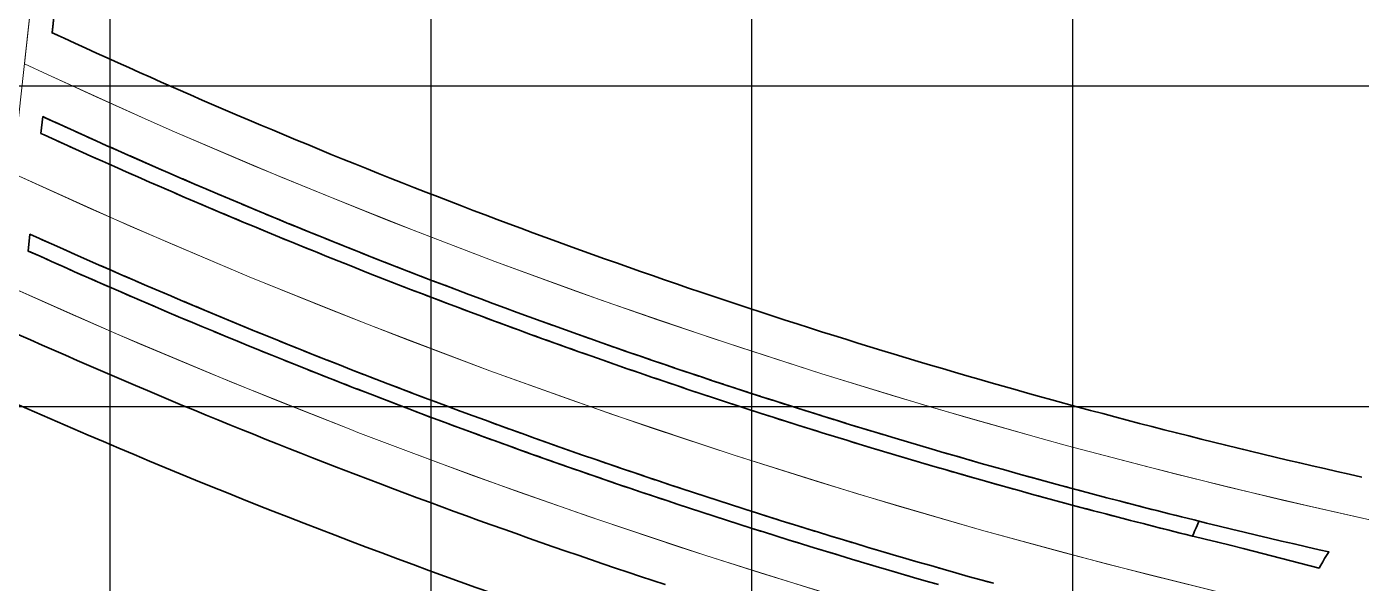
# Model space of a CAD drawing. Header units: millimetres. Extents: x 464536 to 476893, y 870501 to 881610.
# Drawn here: x 467774 to 468189.9, y 872944.9 to 873118.4 of the extents above; entities that cross this region are included whole.
import ezdxf

# ---------------------------------------------------------------- set-up
doc = ezdxf.new("R2010")
doc.units = ezdxf.units.MM
for name, color, linetype, lineweight in [('Center_1', 7, 'Continuous', 5), ('Proposed Road Net work', 7, 'Continuous', 35), ('Recreational _ Environmental', 84, 'Continuous', 35), ('Transport', 251, 'Continuous', 35)]:
    doc.layers.add(name, color=color, linetype=linetype, lineweight=lineweight)
doc.layers.add('Commerce_ Business _ Trade', color=10, linetype='Continuous')
doc.layers.add('Grid1', color=7, linetype='Continuous')

msp = doc.modelspace()

# ---------------------------------------------------------------- linework, layer by layer
at = {"layer": 'Center_1'}
for points in [[(467869.4, 873985.99), (467651.27, 871991.39), (467575.38, 871146.7), (467574.31, 871134.81)], [(468022.62, 872941.89), (467985.93, 872953.39), (467949.45, 872965.56), (467913.21, 872978.4), (467877.22, 872991.91), (467875.01, 872992.76), (467838.32, 873007.37), (467801.91, 873022.67), (467765.8, 873038.66), (467738.03, 873051.52), (467709.24, 873065.38), (467680.66, 873079.69), (467652.3, 873094.43), (467624.17, 873109.61), (467592.64, 873127.29), (467561.42, 873145.52), (467530.52, 873164.29), (467499.95, 873183.6), (467494.21, 873187.31), (467472.24, 873201.75), (467450.45, 873216.48), (467419.92, 873237.79), (467389.79, 873259.64), (467360.04, 873282.03)], [(467773.25, 873106.79), (467780.43, 873103.45), (467810.85, 873089.69), (467820.04, 873085.66), (467853.08, 873071.59), (467886.36, 873058.11), (467919.88, 873045.23), (467953.62, 873032.95), (467987.57, 873021.27), (468021.73, 873010.19), (468055.84, 872999.8), (468090.12, 872990.01), (468098.39, 872987.75), (468131.78, 872979), (468165.32, 872970.81), (468198.98, 872963.21)], [(468149.42, 872941.18), (468110.35, 872950.94), (468071.49, 872961.47), (468032.84, 872972.75), (467994.41, 872984.8), (467956.24, 872997.6), (467918.32, 873011.14), (467880.67, 873025.43), (467843.31, 873040.46), (467806.26, 873056.21), (467769.52, 873072.69)]]:
    msp.add_lwpolyline(points, dxfattribs=at)
for points in [[(467813.62, 873475.95, 0), (467773.25, 873106.79, 0)], [(467773.25, 873106.79, 0), (467780.43, 873103.45, 0), (467795.61, 873096.51, 0), (467810.85, 873089.69, 0), (467820.04, 873085.66, 0), (467844.8, 873075.05, 0), (467869.69, 873064.78, 0), (467894.72, 873054.84, 0), (467919.88, 873045.23, 0), (467945.16, 873035.96, 0), (467970.57, 873027.03, 0), (467996.09, 873018.44, 0), (468021.73, 873010.19, 0), (468044.45, 873003.2, 0), (468067.25, 872996.47, 0), (468090.12, 872990.01, 0), (468098.39, 872987.75, 0), (468123.42, 872981.13, 0), (468148.53, 872974.83, 0), (468173.72, 872968.86, 0), (468198.98, 872963.21, 0)], [(468234.08, 872918.9, 0), (468223.06, 872922.13, 0), (468149.42, 872941.18, 0), (468123.35, 872947.6, 0), (468097.38, 872954.37, 0), (468071.49, 872961.47, 0), (468045.7, 872968.91, 0), (468020, 872976.69, 0), (467994.41, 872984.8, 0), (467968.93, 872993.25, 0), (467943.57, 873002.03, 0), (467918.32, 873011.14, 0), (467893.19, 873020.59, 0), (467868.19, 873030.36, 0), (467843.31, 873040.46, 0), (467818.58, 873050.88, 0), (467793.98, 873061.63, 0), (467769.52, 873072.69, 0)], [(468230.77, 872890.58, 0), (468219.82, 872892.55, 0), (468208.91, 872894.69, 0), (468182.86, 872900.2, 0), (468156.89, 872906.03, 0), (468131, 872912.21, 0), (468105.19, 872918.71, 0), (468079.46, 872925.54, 0), (468053.82, 872932.7, 0), (468028.28, 872940.18, 0), (468002.83, 872948, 0), (467977.49, 872956.13, 0), (467952.25, 872964.6, 0), (467927.12, 872973.38, 0), (467902.11, 872982.48, 0), (467877.22, 872991.91, 0), (467875.01, 872992.76, 0), (467852.96, 873001.44, 0), (467831.01, 873010.37, 0), (467809.17, 873019.55, 0), (467787.43, 873028.98, 0), (467765.8, 873038.66, 0)]]:
    msp.add_polyline3d(points, dxfattribs=at)
at = {"layer": 'Commerce_ Business _ Trade'}
for points in [[(468190.04, 872977.98), (468186.17, 872978.84), (468182.31, 872979.72), (468178.46, 872980.6), (468174.6, 872981.49), (468170.74, 872982.38), (468166.89, 872983.29), (468163.04, 872984.2), (468159.19, 872985.12), (468155.34, 872986.04), (468153.69, 872986.44), (468151.49, 872986.98), (468147.65, 872987.92), (468143.81, 872988.87), (468139.97, 872989.83), (468136.13, 872990.79), (468132.29, 872991.76), (468128.46, 872992.74), (468124.62, 872993.73), (468120.79, 872994.73), (468116.96, 872995.73), (468113.14, 872996.74), (468109.31, 872997.76), (468105.49, 872998.78), (468101.67, 872999.81), (468093.44, 873002.06), (468089.65, 873003.11), (468085.86, 873004.17), (468082.07, 873005.24), (468078.28, 873006.31), (468074.5, 873007.39), (468070.71, 873008.48), (468066.93, 873009.58), (468063.15, 873010.68), (468059.38, 873011.79), (468055.6, 873012.91), (468051.83, 873014.03), (468048.06, 873015.17), (468044.29, 873016.31), (468040.52, 873017.45), (468036.76, 873018.61), (468033, 873019.77), (468029.24, 873020.94), (468025.48, 873022.12), (468021.7, 873023.31), (468017.92, 873024.51), (468014.14, 873025.72), (468010.37, 873026.93), (468006.6, 873028.16), (468002.83, 873029.39), (467999.06, 873030.62), (467995.3, 873031.87), (467991.53, 873033.12), (467987.78, 873034.38), (467984.02, 873035.65), (467980.26, 873036.92), (467976.51, 873038.21), (467972.76, 873039.5), (467969.02, 873040.79), (467965.27, 873042.1), (467961.53, 873043.41), (467957.83, 873044.72), (467957.79, 873044.73), (467954.05, 873046.06), (467950.32, 873047.39), (467946.59, 873048.73), (467942.86, 873050.08), (467939.14, 873051.44), (467935.41, 873052.8), (467931.69, 873054.17), (467927.97, 873055.55), (467924.26, 873056.94), (467920.55, 873058.33), (467916.84, 873059.73), (467913.13, 873061.14), (467909.43, 873062.55), (467905.73, 873063.98), (467902.03, 873065.41), (467898.33, 873066.84), (467894.64, 873068.29), (467890.95, 873069.74), (467887.26, 873071.2), (467883.58, 873072.66), (467879.9, 873074.14), (467876.22, 873075.62), (467872.54, 873077.11), (467868.87, 873078.6), (467865.2, 873080.11), (467861.54, 873081.62), (467857.87, 873083.13), (467854.21, 873084.66), (467850.56, 873086.19), (467846.9, 873087.73), (467843.25, 873089.27), (467839.6, 873090.83), (467835.96, 873092.39), (467832.32, 873093.96), (467828.68, 873095.53), (467825.05, 873097.11), (467815.9, 873101.13), (467812.54, 873102.62), (467809.17, 873104.12), (467805.81, 873105.63), (467802.44, 873107.14), (467799.09, 873108.66), (467795.73, 873110.19), (467792.37, 873111.72), (467789.02, 873113.26), (467785.67, 873114.8), (467782.11, 873116.45), (467781.86, 873116.57), (467820.02, 873465.5, -0.017983)], [(467923.7, 872940.11, -0.019664), (467769.28, 873001.47)]]:
    msp.add_lwpolyline(points, format="xyb", dxfattribs=at)
msp.add_lwpolyline([(467771.56, 873022.35), (467775.12, 873020.76), (467778.75, 873019.15), (467782.39, 873017.54), (467786.03, 873015.95), (467789.67, 873014.35), (467793.31, 873012.77), (467796.96, 873011.19), (467800.61, 873009.62), (467804.26, 873008.06), (467807.91, 873006.5), (467811.57, 873004.95), (467815.23, 873003.41), (467818.9, 873001.87), (467822.56, 873000.34), (467826.23, 872998.82), (467829.91, 872997.31), (467833.58, 872995.8), (467837.26, 872994.3), (467840.94, 872992.81), (467844.63, 872991.32), (467848.31, 872989.84), (467852, 872988.36), (467855.69, 872986.9), (467859.39, 872985.44), (467863.09, 872983.99), (467866.79, 872982.54), (467870.49, 872981.11), (467872.72, 872980.24), (467876.54, 872978.77), (467880.36, 872977.31), (467884.19, 872975.86), (467888.02, 872974.41), (467891.86, 872972.97), (467895.69, 872971.53), (467899.53, 872970.11), (467903.38, 872968.69), (467907.22, 872967.28), (467911.07, 872965.88), (467914.92, 872964.48), (467918.77, 872963.09), (467922.63, 872961.71), (467926.49, 872960.34), (467930.35, 872958.97), (467934.21, 872957.62), (467938.08, 872956.27), (467941.95, 872954.92), (467945.82, 872953.59), (467949.69, 872952.26), (467953.57, 872950.94), (467957.45, 872949.63), (467961.33, 872948.32), (467965.22, 872947.03), (467969.1, 872945.74), (467972.99, 872944.45)], dxfattribs=at)
at = {"layer": 'Grid1'}
for p, q in [((467800, 870600), (467800, 881600)), ((467900, 870600), (467900, 881600)), ((468000, 870600), (468000, 881600)), ((468100, 870600), (468100, 881600)), ((464700, 873100), (472600, 873100)), ((464700, 873000), (472600, 873000))]:
    msp.add_line(p, q, dxfattribs=at)
at = {"layer": 'Proposed Road Net work'}
for points in [[(467820.03, 873465.53, 0), (467781.86, 873116.48, 0), (467785.67, 873114.8, 0), (467789.02, 873113.26, 0), (467792.37, 873111.72, 0), (467795.73, 873110.19, 0), (467799.09, 873108.66, 0), (467802.44, 873107.14, 0), (467805.81, 873105.63, 0), (467809.17, 873104.12, 0), (467812.54, 873102.62, 0), (467815.9, 873101.13, 0), (467825.05, 873097.11, 0), (467828.68, 873095.53, 0), (467832.32, 873093.96, 0), (467835.96, 873092.39, 0), (467839.6, 873090.83, 0), (467843.25, 873089.27, 0), (467846.9, 873087.73, 0), (467850.56, 873086.19, 0), (467854.21, 873084.66, 0), (467857.87, 873083.13, 0), (467861.54, 873081.62, 0), (467865.2, 873080.11, 0), (467868.87, 873078.6, 0), (467872.54, 873077.11, 0), (467876.22, 873075.62, 0), (467879.9, 873074.14, 0), (467883.58, 873072.66, 0), (467887.26, 873071.2, 0), (467890.95, 873069.74, 0), (467894.64, 873068.29, 0), (467898.33, 873066.84, 0), (467902.03, 873065.41, 0), (467905.73, 873063.98, 0), (467909.43, 873062.55, 0), (467913.13, 873061.14, 0), (467916.84, 873059.73, 0), (467920.55, 873058.33, 0), (467924.26, 873056.94, 0), (467927.97, 873055.55, 0), (467931.69, 873054.17, 0), (467935.41, 873052.8, 0), (467939.14, 873051.44, 0), (467942.86, 873050.08, 0), (467946.59, 873048.73, 0), (467950.32, 873047.39, 0), (467954.05, 873046.06, 0), (467957.79, 873044.73, 0), (467961.53, 873043.41, 0), (467965.27, 873042.1, 0), (467969.02, 873040.79, 0), (467972.76, 873039.5, 0), (467976.51, 873038.21, 0), (467980.26, 873036.92, 0), (467984.02, 873035.65, 0), (467987.78, 873034.38, 0), (467991.53, 873033.12, 0), (467995.3, 873031.87, 0), (467999.06, 873030.62, 0), (468002.83, 873029.39, 0), (468006.6, 873028.16, 0), (468010.37, 873026.93, 0), (468014.14, 873025.72, 0), (468017.92, 873024.51, 0), (468021.7, 873023.31, 0), (468025.48, 873022.12, 0), (468029.24, 873020.94, 0), (468033, 873019.77, 0), (468036.76, 873018.61, 0), (468040.52, 873017.45, 0), (468044.29, 873016.31, 0), (468048.06, 873015.17, 0), (468051.83, 873014.03, 0), (468055.6, 873012.91, 0), (468059.38, 873011.79, 0), (468063.15, 873010.68, 0), (468066.93, 873009.58, 0), (468070.71, 873008.48, 0), (468074.5, 873007.39, 0), (468078.28, 873006.31, 0), (468082.07, 873005.24, 0), (468085.86, 873004.17, 0), (468089.65, 873003.11, 0), (468093.44, 873002.06, 0), (468101.67, 872999.81, 0), (468105.49, 872998.78, 0), (468109.31, 872997.76, 0), (468113.14, 872996.74, 0), (468116.96, 872995.73, 0), (468120.79, 872994.73, 0), (468124.62, 872993.73, 0), (468128.46, 872992.74, 0), (468132.29, 872991.76, 0), (468136.13, 872990.79, 0), (468139.97, 872989.83, 0), (468143.81, 872988.87, 0), (468147.65, 872987.92, 0), (468151.49, 872986.98, 0), (468155.34, 872986.04, 0), (468159.19, 872985.12, 0), (468163.04, 872984.2, 0), (468166.89, 872983.29, 0), (468170.74, 872982.38, 0), (468174.6, 872981.49, 0), (468178.46, 872980.6, 0), (468182.31, 872979.72, 0), (468186.17, 872978.84, 0), (468190.04, 872977.98, 0)], [(467820.03, 873465.53, 0), (467781.86, 873116.48, 0), (467785.67, 873114.8, 0), (467789.02, 873113.26, 0), (467792.37, 873111.72, 0), (467795.73, 873110.19, 0), (467799.09, 873108.66, 0), (467802.44, 873107.14, 0), (467805.81, 873105.63, 0), (467809.17, 873104.12, 0), (467812.54, 873102.62, 0), (467815.9, 873101.13, 0), (467825.05, 873097.11, 0), (467828.68, 873095.53, 0), (467832.32, 873093.96, 0), (467835.96, 873092.39, 0), (467839.6, 873090.83, 0), (467843.25, 873089.27, 0), (467846.9, 873087.73, 0), (467850.56, 873086.19, 0), (467854.21, 873084.66, 0), (467857.87, 873083.13, 0), (467861.54, 873081.62, 0), (467865.2, 873080.11, 0), (467868.87, 873078.6, 0), (467872.54, 873077.11, 0), (467876.22, 873075.62, 0), (467879.9, 873074.14, 0), (467883.58, 873072.66, 0), (467887.26, 873071.2, 0), (467890.95, 873069.74, 0), (467894.64, 873068.29, 0), (467898.33, 873066.84, 0), (467902.03, 873065.41, 0), (467905.73, 873063.98, 0), (467909.43, 873062.55, 0), (467913.13, 873061.14, 0), (467916.84, 873059.73, 0), (467920.55, 873058.33, 0), (467924.26, 873056.94, 0), (467927.97, 873055.55, 0), (467931.69, 873054.17, 0), (467935.41, 873052.8, 0), (467939.14, 873051.44, 0), (467942.86, 873050.08, 0), (467946.59, 873048.73, 0), (467950.32, 873047.39, 0), (467954.05, 873046.06, 0), (467957.79, 873044.73, 0), (467961.53, 873043.41, 0), (467965.27, 873042.1, 0), (467969.02, 873040.79, 0), (467972.76, 873039.5, 0), (467976.51, 873038.21, 0), (467980.26, 873036.92, 0), (467984.02, 873035.65, 0), (467987.78, 873034.38, 0), (467991.53, 873033.12, 0), (467995.3, 873031.87, 0), (467999.06, 873030.62, 0), (468002.83, 873029.39, 0), (468006.6, 873028.16, 0), (468010.37, 873026.93, 0), (468014.14, 873025.72, 0), (468017.92, 873024.51, 0), (468021.7, 873023.31, 0), (468025.48, 873022.12, 0), (468029.24, 873020.94, 0), (468033, 873019.77, 0), (468036.76, 873018.61, 0), (468040.52, 873017.45, 0), (468044.29, 873016.31, 0), (468048.06, 873015.17, 0), (468051.83, 873014.03, 0), (468055.6, 873012.91, 0), (468059.38, 873011.79, 0), (468063.15, 873010.68, 0), (468066.93, 873009.58, 0), (468070.71, 873008.48, 0), (468074.5, 873007.39, 0), (468078.28, 873006.31, 0), (468082.07, 873005.24, 0), (468085.86, 873004.17, 0), (468089.65, 873003.11, 0), (468093.44, 873002.06, 0), (468101.67, 872999.81, 0), (468105.49, 872998.78, 0), (468109.31, 872997.76, 0), (468113.14, 872996.74, 0), (468116.96, 872995.73, 0), (468120.79, 872994.73, 0), (468124.62, 872993.73, 0), (468128.46, 872992.74, 0), (468132.29, 872991.76, 0), (468136.13, 872990.79, 0), (468139.97, 872989.83, 0), (468143.81, 872988.87, 0), (468147.65, 872987.92, 0), (468151.49, 872986.98, 0), (468155.34, 872986.04, 0), (468159.19, 872985.12, 0), (468163.04, 872984.2, 0), (468166.89, 872983.29, 0), (468170.74, 872982.38, 0), (468174.6, 872981.49, 0), (468178.46, 872980.6, 0), (468182.31, 872979.72, 0), (468186.17, 872978.84, 0), (468190.04, 872977.98, 0)], [(468075.24, 872944.85, 0), (468071.33, 872945.93, 0), (468067.42, 872947.03, 0), (468063.52, 872948.13, 0), (468059.62, 872949.24, 0), (468055.72, 872950.36, 0), (468051.82, 872951.48, 0), (468047.93, 872952.62, 0), (468044.04, 872953.76, 0), (468040.15, 872954.91, 0), (468036.26, 872956.06, 0), (468032.37, 872957.23, 0), (468028.49, 872958.4, 0), (468024.61, 872959.58, 0), (468020.73, 872960.76, 0), (468016.85, 872961.96, 0), (468012.98, 872963.16, 0), (468009.11, 872964.37, 0), (468005.24, 872965.59, 0), (468001.37, 872966.81, 0), (467997.51, 872968.04, 0), (467993.65, 872969.28, 0), (467989.79, 872970.53, 0), (467985.93, 872971.79, 0), (467982.07, 872973.05, 0), (467978.22, 872974.32, 0), (467974.37, 872975.6, 0), (467970.53, 872976.88, 0), (467966.68, 872978.17, 0), (467962.84, 872979.48, 0), (467959, 872980.78, 0), (467955.16, 872982.1, 0), (467951.33, 872983.42, 0), (467947.5, 872984.75, 0), (467943.67, 872986.09, 0), (467939.84, 872987.44, 0), (467936.02, 872988.79, 0), (467932.2, 872990.15, 0), (467928.38, 872991.52, 0), (467924.56, 872992.89, 0), (467920.75, 872994.28, 0), (467916.94, 872995.67, 0), (467913.13, 872997.07, 0), (467909.33, 872998.47, 0), (467905.53, 872999.89, 0), (467901.73, 873001.31, 0), (467897.93, 873002.73, 0), (467894.14, 873004.17, 0), (467890.35, 873005.61, 0), (467886.56, 873007.06, 0), (467882.77, 873008.52, 0), (467878.99, 873009.99, 0), (467875.21, 873011.46, 0), (467871.43, 873012.94, 0), (467867.66, 873014.43, 0), (467863.89, 873015.92, 0), (467860.12, 873017.42, 0), (467856.36, 873018.93, 0), (467852.6, 873020.45, 0), (467848.84, 873021.98, 0), (467845.08, 873023.51, 0), (467841.33, 873025.05, 0), (467837.58, 873026.59, 0), (467833.83, 873028.15, 0), (467830.09, 873029.71, 0), (467826.35, 873031.28, 0), (467822.61, 873032.86, 0), (467818.88, 873034.44, 0), (467815.15, 873036.03, 0), (467811.42, 873037.63, 0), (467807.69, 873039.23, 0), (467803.97, 873040.85, 0), (467800.25, 873042.47, 0), (467796.54, 873044.09, 0), (467792.83, 873045.73, 0), (467789.12, 873047.37, 0), (467785.41, 873049.02, 0), (467781.71, 873050.68, 0), (467778.01, 873052.34, 0), (467774.99, 873053.71, 0), (467774.41, 873048.43, 0), (467778.12, 873046.81, 0), (467781.7, 873045.2, 0), (467785.29, 873043.6, 0), (467788.88, 873042.01, 0), (467792.47, 873040.42, 0), (467796.06, 873038.84, 0), (467799.66, 873037.27, 0), (467803.26, 873035.71, 0), (467806.86, 873034.15, 0), (467810.47, 873032.6, 0), (467814.08, 873031.05, 0), (467817.69, 873029.51, 0), (467821.3, 873027.98, 0), (467824.92, 873026.46, 0), (467828.54, 873024.94, 0), (467832.16, 873023.43, 0), (467835.79, 873021.93, 0), (467839.42, 873020.43, 0), (467843.05, 873018.94, 0), (467846.68, 873017.46, 0), (467850.32, 873015.98, 0), (467853.96, 873014.51, 0), (467857.6, 873013.05, 0), (467861.25, 873011.59, 0), (467864.9, 873010.14, 0), (467868.55, 873008.7, 0), (467872.2, 873007.27, 0), (467875.86, 873005.84, 0), (467879.52, 873004.42, 0), (467881.71, 873003.57, 0), (467885.49, 873002.12, 0), (467889.27, 873000.67, 0), (467893.06, 872999.23, 0), (467896.84, 872997.8, 0), (467900.63, 872996.38, 0), (467904.42, 872994.96, 0), (467908.21, 872993.55, 0), (467912.01, 872992.15, 0), (467915.81, 872990.76, 0), (467919.61, 872989.37, 0), (467923.41, 872987.99, 0), (467927.22, 872986.62, 0), (467931.03, 872985.26, 0), (467934.84, 872983.9, 0), (467938.66, 872982.55, 0), (467942.48, 872981.21, 0), (467946.3, 872979.88, 0), (467950.12, 872978.55, 0), (467953.95, 872977.23, 0), (467957.77, 872975.92, 0), (467961.6, 872974.61, 0), (467965.44, 872973.32, 0), (467969.27, 872972.03, 0), (467973.11, 872970.75, 0), (467976.95, 872969.47, 0), (467980.8, 872968.21, 0), (467984.64, 872966.95, 0), (467988.49, 872965.7, 0), (467992.34, 872964.45, 0), (467996.19, 872963.21, 0), (468000.05, 872961.99, 0), (468003.91, 872960.76, 0), (468007.77, 872959.55, 0), (468011.63, 872958.34, 0), (468015.49, 872957.14, 0), (468019.36, 872955.95, 0), (468023.23, 872954.77, 0), (468027.1, 872953.59, 0), (468030.98, 872952.43, 0), (468034.85, 872951.26, 0), (468038.73, 872950.11, 0), (468042.61, 872948.97, 0), (468046.5, 872947.83, 0), (468050.38, 872946.7, 0), (468054.27, 872945.57, 0), (468058.16, 872944.46, 0)], [(468075.24, 872944.85, 0), (468071.33, 872945.93, 0), (468067.42, 872947.03, 0), (468063.52, 872948.13, 0), (468059.62, 872949.24, 0), (468055.72, 872950.36, 0), (468051.82, 872951.48, 0), (468047.93, 872952.62, 0), (468044.04, 872953.76, 0), (468040.15, 872954.91, 0), (468036.26, 872956.06, 0), (468032.37, 872957.23, 0), (468028.49, 872958.4, 0), (468024.61, 872959.58, 0), (468020.73, 872960.76, 0), (468016.85, 872961.96, 0), (468012.98, 872963.16, 0), (468009.11, 872964.37, 0), (468005.24, 872965.59, 0), (468001.37, 872966.81, 0), (467997.51, 872968.04, 0), (467993.65, 872969.28, 0), (467989.79, 872970.53, 0), (467985.93, 872971.79, 0), (467982.07, 872973.05, 0), (467978.22, 872974.32, 0), (467974.37, 872975.6, 0), (467970.53, 872976.88, 0), (467966.68, 872978.17, 0), (467962.84, 872979.48, 0), (467959, 872980.78, 0), (467955.16, 872982.1, 0), (467951.33, 872983.42, 0), (467947.5, 872984.75, 0), (467943.67, 872986.09, 0), (467939.84, 872987.44, 0), (467936.02, 872988.79, 0), (467932.2, 872990.15, 0), (467928.38, 872991.52, 0), (467924.56, 872992.89, 0), (467920.75, 872994.28, 0), (467916.94, 872995.67, 0), (467913.13, 872997.07, 0), (467909.33, 872998.47, 0), (467905.53, 872999.89, 0), (467901.73, 873001.31, 0), (467897.93, 873002.73, 0), (467894.14, 873004.17, 0), (467890.35, 873005.61, 0), (467886.56, 873007.06, 0), (467882.77, 873008.52, 0), (467878.99, 873009.99, 0), (467875.21, 873011.46, 0), (467871.43, 873012.94, 0), (467867.66, 873014.43, 0), (467863.89, 873015.92, 0), (467860.12, 873017.42, 0), (467856.36, 873018.93, 0), (467852.6, 873020.45, 0), (467848.84, 873021.98, 0), (467845.08, 873023.51, 0), (467841.33, 873025.05, 0), (467837.58, 873026.59, 0), (467833.83, 873028.15, 0), (467830.09, 873029.71, 0), (467826.35, 873031.28, 0), (467822.61, 873032.86, 0), (467818.88, 873034.44, 0), (467815.15, 873036.03, 0), (467811.42, 873037.63, 0), (467807.69, 873039.23, 0), (467803.97, 873040.85, 0), (467800.25, 873042.47, 0), (467796.54, 873044.09, 0), (467792.83, 873045.73, 0), (467789.12, 873047.37, 0), (467785.41, 873049.02, 0), (467781.71, 873050.68, 0), (467778.01, 873052.34, 0), (467774.99, 873053.71, 0), (467774.41, 873048.43, 0), (467778.12, 873046.81, 0), (467781.7, 873045.2, 0), (467785.29, 873043.6, 0), (467788.88, 873042.01, 0), (467792.47, 873040.42, 0), (467796.06, 873038.84, 0), (467799.66, 873037.27, 0), (467803.26, 873035.71, 0), (467806.86, 873034.15, 0), (467810.47, 873032.6, 0), (467814.08, 873031.05, 0), (467817.69, 873029.51, 0), (467821.3, 873027.98, 0), (467824.92, 873026.46, 0), (467828.54, 873024.94, 0), (467832.16, 873023.43, 0), (467835.79, 873021.93, 0), (467839.42, 873020.43, 0), (467843.05, 873018.94, 0), (467846.68, 873017.46, 0), (467850.32, 873015.98, 0), (467853.96, 873014.51, 0), (467857.6, 873013.05, 0), (467861.25, 873011.59, 0), (467864.9, 873010.14, 0), (467868.55, 873008.7, 0), (467872.2, 873007.27, 0), (467875.86, 873005.84, 0), (467879.52, 873004.42, 0), (467881.71, 873003.57, 0), (467885.49, 873002.12, 0), (467889.27, 873000.67, 0), (467893.06, 872999.23, 0), (467896.84, 872997.8, 0), (467900.63, 872996.38, 0), (467904.42, 872994.96, 0), (467908.21, 872993.55, 0), (467912.01, 872992.15, 0), (467915.81, 872990.76, 0), (467919.61, 872989.37, 0), (467923.41, 872987.99, 0), (467927.22, 872986.62, 0), (467931.03, 872985.26, 0), (467934.84, 872983.9, 0), (467938.66, 872982.55, 0), (467942.48, 872981.21, 0), (467946.3, 872979.88, 0), (467950.12, 872978.55, 0), (467953.95, 872977.23, 0), (467957.77, 872975.92, 0), (467961.6, 872974.61, 0), (467965.44, 872973.32, 0), (467969.27, 872972.03, 0), (467973.11, 872970.75, 0), (467976.95, 872969.47, 0), (467980.8, 872968.21, 0), (467984.64, 872966.95, 0), (467988.49, 872965.7, 0), (467992.34, 872964.45, 0), (467996.19, 872963.21, 0), (468000.05, 872961.99, 0), (468003.91, 872960.76, 0), (468007.77, 872959.55, 0), (468011.63, 872958.34, 0), (468015.49, 872957.14, 0), (468019.36, 872955.95, 0), (468023.23, 872954.77, 0), (468027.1, 872953.59, 0), (468030.98, 872952.43, 0), (468034.85, 872951.26, 0), (468038.73, 872950.11, 0), (468042.61, 872948.97, 0), (468046.5, 872947.83, 0), (468050.38, 872946.7, 0), (468054.27, 872945.57, 0), (468058.16, 872944.46, 0)], [(467972.99, 872944.45, 0), (467969.1, 872945.74, 0), (467965.22, 872947.03, 0), (467961.33, 872948.32, 0), (467957.45, 872949.63, 0), (467953.57, 872950.94, 0), (467949.69, 872952.26, 0), (467945.82, 872953.59, 0), (467941.95, 872954.92, 0), (467938.08, 872956.27, 0), (467934.21, 872957.62, 0), (467930.35, 872958.97, 0), (467926.49, 872960.34, 0), (467922.63, 872961.71, 0), (467918.77, 872963.09, 0), (467914.92, 872964.48, 0), (467911.07, 872965.88, 0), (467907.22, 872967.28, 0), (467903.38, 872968.69, 0), (467899.53, 872970.11, 0), (467895.69, 872971.53, 0), (467891.86, 872972.97, 0), (467888.02, 872974.41, 0), (467884.19, 872975.86, 0), (467880.36, 872977.31, 0), (467876.54, 872978.77, 0), (467872.72, 872980.24, 0), (467870.49, 872981.11, 0), (467866.79, 872982.54, 0), (467863.09, 872983.99, 0), (467859.39, 872985.44, 0), (467855.69, 872986.9, 0), (467852, 872988.36, 0), (467848.31, 872989.84, 0), (467844.63, 872991.32, 0), (467840.94, 872992.81, 0), (467837.26, 872994.3, 0), (467833.58, 872995.8, 0), (467829.91, 872997.31, 0), (467826.23, 872998.82, 0), (467822.56, 873000.34, 0), (467818.9, 873001.87, 0), (467815.23, 873003.41, 0), (467811.57, 873004.95, 0), (467807.91, 873006.5, 0), (467804.26, 873008.06, 0), (467800.61, 873009.62, 0), (467796.96, 873011.19, 0), (467793.31, 873012.77, 0), (467789.67, 873014.35, 0), (467786.03, 873015.95, 0), (467782.39, 873017.54, 0), (467778.75, 873019.15, 0), (467775.12, 873020.76, 0), (467771.56, 873022.37, 0)], [(467972.99, 872944.45, 0), (467969.1, 872945.74, 0), (467965.22, 872947.03, 0), (467961.33, 872948.32, 0), (467957.45, 872949.63, 0), (467953.57, 872950.94, 0), (467949.69, 872952.26, 0), (467945.82, 872953.59, 0), (467941.95, 872954.92, 0), (467938.08, 872956.27, 0), (467934.21, 872957.62, 0), (467930.35, 872958.97, 0), (467926.49, 872960.34, 0), (467922.63, 872961.71, 0), (467918.77, 872963.09, 0), (467914.92, 872964.48, 0), (467911.07, 872965.88, 0), (467907.22, 872967.28, 0), (467903.38, 872968.69, 0), (467899.53, 872970.11, 0), (467895.69, 872971.53, 0), (467891.86, 872972.97, 0), (467888.02, 872974.41, 0), (467884.19, 872975.86, 0), (467880.36, 872977.31, 0), (467876.54, 872978.77, 0), (467872.72, 872980.24, 0), (467870.49, 872981.11, 0), (467866.79, 872982.54, 0), (467863.09, 872983.99, 0), (467859.39, 872985.44, 0), (467855.69, 872986.9, 0), (467852, 872988.36, 0), (467848.31, 872989.84, 0), (467844.63, 872991.32, 0), (467840.94, 872992.81, 0), (467837.26, 872994.3, 0), (467833.58, 872995.8, 0), (467829.91, 872997.31, 0), (467826.23, 872998.82, 0), (467822.56, 873000.34, 0), (467818.9, 873001.87, 0), (467815.23, 873003.41, 0), (467811.57, 873004.95, 0), (467807.91, 873006.5, 0), (467804.26, 873008.06, 0), (467800.61, 873009.62, 0), (467796.96, 873011.19, 0), (467793.31, 873012.77, 0), (467789.67, 873014.35, 0), (467786.03, 873015.95, 0), (467782.39, 873017.54, 0), (467778.75, 873019.15, 0), (467775.12, 873020.76, 0), (467771.56, 873022.37, 0)]]:
    msp.add_polyline3d(points, dxfattribs=at)
msp.add_polyline3d([(467781.97, 873088.99, 0), (467779, 873090.35, 0), (467778.42, 873085.11, 0), (467779.43, 873084.65, 0), (467783.06, 873082.99, 0), (467786.7, 873081.34, 0), (467790.34, 873079.69, 0), (467793.99, 873078.05, 0), (467797.64, 873076.42, 0), (467801.29, 873074.79, 0), (467804.94, 873073.17, 0), (467808.6, 873071.56, 0), (467812.26, 873069.96, 0), (467815.93, 873068.36, 0), (467819.6, 873066.77, 0), (467823.27, 873065.19, 0), (467826.94, 873063.61, 0), (467830.62, 873062.05, 0), (467834.3, 873060.49, 0), (467837.98, 873058.93, 0), (467841.67, 873057.39, 0), (467845.36, 873055.85, 0), (467849.05, 873054.32, 0), (467852.74, 873052.79, 0), (467856.44, 873051.28, 0), (467860.14, 873049.77, 0), (467863.85, 873048.26, 0), (467867.55, 873046.77, 0), (467871.26, 873045.28, 0), (467874.98, 873043.8, 0), (467878.69, 873042.33, 0), (467882.41, 873040.86, 0), (467886.13, 873039.4, 0), (467889.86, 873037.95, 0), (467893.58, 873036.51, 0), (467897.31, 873035.07, 0), (467901.05, 873033.64, 0), (467904.78, 873032.22, 0), (467908.52, 873030.8, 0), (467912.26, 873029.4, 0), (467916.01, 873028, 0), (467919.75, 873026.6, 0), (467923.5, 873025.22, 0), (467927.25, 873023.84, 0), (467931.01, 873022.47, 0), (467934.77, 873021.11, 0), (467938.53, 873019.75, 0), (467942.29, 873018.4, 0), (467946.05, 873017.06, 0), (467949.82, 873015.73, 0), (467953.59, 873014.4, 0), (467957.37, 873013.08, 0), (467961.14, 873011.77, 0), (467964.92, 873010.47, 0), (467968.7, 873009.17, 0), (467972.49, 873007.88, 0), (467976.27, 873006.6, 0), (467980.06, 873005.33, 0), (467983.85, 873004.06, 0), (467987.65, 873002.8, 0), (467991.44, 873001.55, 0), (467995.24, 873000.3, 0), (467999.04, 872999.07, 0), (468002.84, 872997.84, 0), (468006.65, 872996.62, 0), (468010.46, 872995.4, 0), (468014.27, 872994.2, 0), (468018.08, 872993, 0), (468021.9, 872991.8, 0), (468025.72, 872990.62, 0), (468029.54, 872989.44, 0), (468033.36, 872988.27, 0), (468037.18, 872987.11, 0), (468041.01, 872985.96, 0), (468044.84, 872984.81, 0), (468048.67, 872983.67, 0), (468052.5, 872982.54, 0), (468056.34, 872981.41, 0), (468060.18, 872980.3, 0), (468064.02, 872979.19, 0), (468067.86, 872978.09, 0), (468071.7, 872976.99, 0), (468075.55, 872975.91, 0), (468079.4, 872974.83, 0), (468083.25, 872973.76, 0), (468087.1, 872972.69, 0), (468090.96, 872971.64, 0), (468094.82, 872970.59, 0), (468098.67, 872969.55, 0), (468102.54, 872968.51, 0), (468106.4, 872967.49, 0), (468110.26, 872966.47, 0), (468114.13, 872965.46, 0), (468118, 872964.46, 0), (468121.87, 872963.46, 0), (468125.75, 872962.47, 0), (468129.62, 872961.49, 0), (468133.5, 872960.52, 0), (468137.38, 872959.55, 0), (468141.26, 872958.6, 0), (468145.14, 872957.65, 0), (468149.02, 872956.71, 0), (468153.05, 872955.74, 0), (468176.73, 872949.58, 0), (468177.31, 872950.56, 0), (468177.88, 872951.56, 0), (468178.47, 872952.56, 0), (468179.08, 872953.55, 0), (468179.49, 872954.19, 0), (468179.81, 872954.67, 0), (468176.77, 872955.34, 0), (468172.87, 872956.23, 0), (468168.96, 872957.13, 0), (468165.06, 872958.04, 0), (468161.16, 872958.95, 0), (468157.26, 872959.88, 0), (468153.36, 872960.81, 0), (468149.46, 872961.74, 0), (468145.57, 872962.69, 0), (468141.68, 872963.64, 0), (468137.79, 872964.6, 0), (468133.9, 872965.57, 0), (468130.01, 872966.55, 0), (468126.13, 872967.54, 0), (468122.24, 872968.53, 0), (468118.36, 872969.53, 0), (468114.48, 872970.53, 0), (468110.61, 872971.55, 0), (468106.73, 872972.57, 0), (468102.86, 872973.6, 0), (468098.99, 872974.64, 0), (468095.11, 872975.69, 0), (468086.81, 872977.96, 0), (468082.96, 872979.03, 0), (468079.12, 872980.1, 0), (468075.28, 872981.18, 0), (468071.44, 872982.26, 0), (468067.61, 872983.36, 0), (468063.78, 872984.46, 0), (468059.95, 872985.57, 0), (468056.13, 872986.69, 0), (468052.3, 872987.81, 0), (468048.48, 872988.94, 0), (468044.66, 872990.08, 0), (468040.84, 872991.23, 0), (468037.03, 872992.38, 0), (468033.21, 872993.55, 0), (468029.4, 872994.71, 0), (468025.59, 872995.89, 0), (468021.79, 872997.08, 0), (468017.98, 872998.27, 0), (468014.15, 872999.48, 0), (468010.33, 873000.69, 0), (468006.5, 873001.91, 0), (468002.68, 873003.14, 0), (467998.86, 873004.38, 0), (467995.05, 873005.63, 0), (467991.23, 873006.88, 0), (467987.42, 873008.14, 0), (467983.61, 873009.41, 0), (467979.81, 873010.69, 0), (467976, 873011.97, 0), (467972.2, 873013.26, 0), (467968.4, 873014.56, 0), (467964.61, 873015.86, 0), (467960.81, 873017.18, 0), (467957.02, 873018.5, 0), (467953.23, 873019.83, 0), (467949.45, 873021.16, 0), (467945.67, 873022.51, 0), (467941.88, 873023.86, 0), (467938.11, 873025.22, 0), (467934.33, 873026.58, 0), (467930.56, 873027.95, 0), (467926.79, 873029.34, 0), (467923.02, 873030.72, 0), (467919.26, 873032.12, 0), (467915.5, 873033.52, 0), (467911.74, 873034.93, 0), (467907.98, 873036.35, 0), (467904.23, 873037.78, 0), (467900.48, 873039.21, 0), (467896.73, 873040.65, 0), (467892.99, 873042.1, 0), (467889.25, 873043.55, 0), (467885.51, 873045.01, 0), (467881.77, 873046.48, 0), (467878.04, 873047.96, 0), (467874.31, 873049.45, 0), (467870.58, 873050.94, 0), (467866.86, 873052.44, 0), (467863.14, 873053.94, 0), (467859.42, 873055.46, 0), (467855.71, 873056.98, 0), (467851.99, 873058.51, 0), (467848.28, 873060.05, 0), (467844.58, 873061.59, 0), (467840.88, 873063.14, 0), (467837.18, 873064.7, 0), (467833.48, 873066.26, 0), (467829.79, 873067.84, 0), (467826.1, 873069.42, 0), (467822.41, 873071, 0), (467818.72, 873072.6, 0), (467815.03, 873074.2, 0), (467805.81, 873078.26, 0), (467802.39, 873079.78, 0), (467798.98, 873081.29, 0), (467795.57, 873082.82, 0), (467792.16, 873084.35, 0), (467788.76, 873085.89, 0), (467785.36, 873087.44, 0)], close=True, dxfattribs=at)
msp.add_polyline3d([(467781.97, 873088.99, 0), (467779, 873090.35, 0), (467778.42, 873085.11, 0), (467779.43, 873084.65, 0), (467783.06, 873082.99, 0), (467786.7, 873081.34, 0), (467790.34, 873079.69, 0), (467793.99, 873078.05, 0), (467797.64, 873076.42, 0), (467801.29, 873074.79, 0), (467804.94, 873073.17, 0), (467808.6, 873071.56, 0), (467812.26, 873069.96, 0), (467815.93, 873068.36, 0), (467819.6, 873066.77, 0), (467823.27, 873065.19, 0), (467826.94, 873063.61, 0), (467830.62, 873062.05, 0), (467834.3, 873060.49, 0), (467837.98, 873058.93, 0), (467841.67, 873057.39, 0), (467845.36, 873055.85, 0), (467849.05, 873054.32, 0), (467852.74, 873052.79, 0), (467856.44, 873051.28, 0), (467860.14, 873049.77, 0), (467863.85, 873048.26, 0), (467867.55, 873046.77, 0), (467871.26, 873045.28, 0), (467874.98, 873043.8, 0), (467878.69, 873042.33, 0), (467882.41, 873040.86, 0), (467886.13, 873039.4, 0), (467889.86, 873037.95, 0), (467893.58, 873036.51, 0), (467897.31, 873035.07, 0), (467901.05, 873033.64, 0), (467904.78, 873032.22, 0), (467908.52, 873030.8, 0), (467912.26, 873029.4, 0), (467916.01, 873028, 0), (467919.75, 873026.6, 0), (467923.5, 873025.22, 0), (467927.25, 873023.84, 0), (467931.01, 873022.47, 0), (467934.77, 873021.11, 0), (467938.53, 873019.75, 0), (467942.29, 873018.4, 0), (467946.05, 873017.06, 0), (467949.82, 873015.73, 0), (467953.59, 873014.4, 0), (467957.37, 873013.08, 0), (467961.14, 873011.77, 0), (467964.92, 873010.47, 0), (467968.7, 873009.17, 0), (467972.49, 873007.88, 0), (467976.27, 873006.6, 0), (467980.06, 873005.33, 0), (467983.85, 873004.06, 0), (467987.65, 873002.8, 0), (467991.44, 873001.55, 0), (467995.24, 873000.3, 0), (467999.04, 872999.07, 0), (468002.84, 872997.84, 0), (468006.65, 872996.62, 0), (468010.46, 872995.4, 0), (468014.27, 872994.2, 0), (468018.08, 872993, 0), (468021.9, 872991.8, 0), (468025.72, 872990.62, 0), (468029.54, 872989.44, 0), (468033.36, 872988.27, 0), (468037.18, 872987.11, 0), (468041.01, 872985.96, 0), (468044.84, 872984.81, 0), (468048.67, 872983.67, 0), (468052.5, 872982.54, 0), (468056.34, 872981.41, 0), (468060.18, 872980.3, 0), (468064.02, 872979.19, 0), (468067.86, 872978.09, 0), (468071.7, 872976.99, 0), (468075.55, 872975.91, 0), (468079.4, 872974.83, 0), (468083.25, 872973.76, 0), (468087.1, 872972.69, 0), (468090.96, 872971.64, 0), (468094.82, 872970.59, 0), (468098.67, 872969.55, 0), (468102.54, 872968.51, 0), (468106.4, 872967.49, 0), (468110.26, 872966.47, 0), (468114.13, 872965.46, 0), (468118, 872964.46, 0), (468121.87, 872963.46, 0), (468125.75, 872962.47, 0), (468129.62, 872961.49, 0), (468133.5, 872960.52, 0), (468137.38, 872959.55, 0), (468141.26, 872958.6, 0), (468145.14, 872957.65, 0), (468149.02, 872956.71, 0), (468153.05, 872955.74, 0), (468176.73, 872949.58, 0), (468177.31, 872950.56, 0), (468177.88, 872951.56, 0), (468178.47, 872952.56, 0), (468179.08, 872953.55, 0), (468179.49, 872954.19, 0), (468179.81, 872954.67, 0), (468176.77, 872955.34, 0), (468172.87, 872956.23, 0), (468168.96, 872957.13, 0), (468165.06, 872958.04, 0), (468161.16, 872958.95, 0), (468157.26, 872959.88, 0), (468153.36, 872960.81, 0), (468149.46, 872961.74, 0), (468145.57, 872962.69, 0), (468141.68, 872963.64, 0), (468137.79, 872964.6, 0), (468133.9, 872965.57, 0), (468130.01, 872966.55, 0), (468126.13, 872967.54, 0), (468122.24, 872968.53, 0), (468118.36, 872969.53, 0), (468114.48, 872970.53, 0), (468110.61, 872971.55, 0), (468106.73, 872972.57, 0), (468102.86, 872973.6, 0), (468098.99, 872974.64, 0), (468095.11, 872975.69, 0), (468086.81, 872977.96, 0), (468082.96, 872979.03, 0), (468079.12, 872980.1, 0), (468075.28, 872981.18, 0), (468071.44, 872982.26, 0), (468067.61, 872983.36, 0), (468063.78, 872984.46, 0), (468059.95, 872985.57, 0), (468056.13, 872986.69, 0), (468052.3, 872987.81, 0), (468048.48, 872988.94, 0), (468044.66, 872990.08, 0), (468040.84, 872991.23, 0), (468037.03, 872992.38, 0), (468033.21, 872993.55, 0), (468029.4, 872994.71, 0), (468025.59, 872995.89, 0), (468021.79, 872997.08, 0), (468017.98, 872998.27, 0), (468014.15, 872999.48, 0), (468010.33, 873000.69, 0), (468006.5, 873001.91, 0), (468002.68, 873003.14, 0), (467998.86, 873004.38, 0), (467995.05, 873005.63, 0), (467991.23, 873006.88, 0), (467987.42, 873008.14, 0), (467983.61, 873009.41, 0), (467979.81, 873010.69, 0), (467976, 873011.97, 0), (467972.2, 873013.26, 0), (467968.4, 873014.56, 0), (467964.61, 873015.86, 0), (467960.81, 873017.18, 0), (467957.02, 873018.5, 0), (467953.23, 873019.83, 0), (467949.45, 873021.16, 0), (467945.67, 873022.51, 0), (467941.88, 873023.86, 0), (467938.11, 873025.22, 0), (467934.33, 873026.58, 0), (467930.56, 873027.95, 0), (467926.79, 873029.34, 0), (467923.02, 873030.72, 0), (467919.26, 873032.12, 0), (467915.5, 873033.52, 0), (467911.74, 873034.93, 0), (467907.98, 873036.35, 0), (467904.23, 873037.78, 0), (467900.48, 873039.21, 0), (467896.73, 873040.65, 0), (467892.99, 873042.1, 0), (467889.25, 873043.55, 0), (467885.51, 873045.01, 0), (467881.77, 873046.48, 0), (467878.04, 873047.96, 0), (467874.31, 873049.45, 0), (467870.58, 873050.94, 0), (467866.86, 873052.44, 0), (467863.14, 873053.94, 0), (467859.42, 873055.46, 0), (467855.71, 873056.98, 0), (467851.99, 873058.51, 0), (467848.28, 873060.05, 0), (467844.58, 873061.59, 0), (467840.88, 873063.14, 0), (467837.18, 873064.7, 0), (467833.48, 873066.26, 0), (467829.79, 873067.84, 0), (467826.1, 873069.42, 0), (467822.41, 873071, 0), (467818.72, 873072.6, 0), (467815.03, 873074.2, 0), (467805.81, 873078.26, 0), (467802.39, 873079.78, 0), (467798.98, 873081.29, 0), (467795.57, 873082.82, 0), (467792.16, 873084.35, 0), (467788.76, 873085.89, 0), (467785.36, 873087.44, 0)], close=True, dxfattribs=at)
at = {"layer": 'Recreational _ Environmental'}
msp.add_lwpolyline([(468137.66, 872960.47), (468137.28, 872959.58), (468134.86, 872960.18), (468133.5, 872960.52), (468131.04, 872961.14), (468129.62, 872961.49), (468127.22, 872962.1), (468125.75, 872962.47), (468123.41, 872963.07), (468121.87, 872963.46), (468119.6, 872964.05), (468118, 872964.46), (468115.78, 872965.03), (468114.13, 872965.46), (468111.98, 872966.02), (468110.26, 872966.47), (468108.17, 872967.02), (468106.4, 872967.49), (468104.36, 872968.03), (468102.54, 872968.51), (468100.56, 872969.04), (468098.67, 872969.55), (468096.76, 872970.06), (468094.82, 872970.59), (468092.96, 872971.09), (468090.96, 872971.64), (468089.16, 872972.13), (468087.1, 872972.69), (468085.37, 872973.17), (468083.25, 872973.76), (468081.57, 872974.22), (468066.51, 872978.48), (468066.3, 872978.53), (468064.02, 872979.19), (468062.44, 872979.65), (468060.18, 872980.3), (468058.58, 872980.76), (468056.34, 872981.42), (468054.72, 872981.89), (468052.5, 872982.54), (468050.87, 872983.02), (468048.67, 872983.67), (468047.02, 872984.16), (468044.84, 872984.81), (468043.17, 872985.31), (468041.01, 872985.96), (468039.32, 872986.47), (468037.18, 872987.11), (468035.48, 872987.63), (468033.36, 872988.27), (468031.64, 872988.8), (468029.54, 872989.44), (468027.8, 872989.98), (468025.72, 872990.62), (468023.96, 872991.16), (468021.9, 872991.8), (468020.12, 872992.36), (468018.08, 872993), (468016.29, 872993.56), (468014.27, 872994.2), (468012.46, 872994.77), (468010.46, 872995.4), (468008.63, 872995.98), (468006.65, 872996.62), (468004.81, 872997.21), (468002.84, 872997.84), (468000.98, 872998.44), (467999.04, 872999.07), (467997.16, 872999.68), (467995.24, 873000.3), (467993.35, 873000.93), (467991.44, 873001.55), (467989.53, 873002.18), (467987.65, 873002.8), (467985.72, 873003.44), (467983.85, 873004.06), (467981.91, 873004.71), (467980.06, 873005.33), (467978.1, 873005.99), (467976.27, 873006.6), (467974.29, 873007.27), (467972.49, 873007.88), (467970.49, 873008.56), (467968.7, 873009.17), (467966.69, 873009.86), (467964.92, 873010.47), (467962.89, 873011.17), (467961.14, 873011.77), (467959.09, 873012.48), (467957.37, 873013.08), (467955.3, 873013.8), (467953.59, 873014.4), (467951.51, 873015.13), (467949.82, 873015.73), (467947.72, 873016.47), (467946.05, 873017.06), (467943.94, 873017.81), (467942.29, 873018.4), (467940.16, 873019.17), (467938.53, 873019.75), (467936.38, 873020.53), (467934.77, 873021.11), (467932.6, 873021.89), (467931.01, 873022.47), (467928.83, 873023.27), (467927.25, 873023.84), (467925.05, 873024.65), (467923.5, 873025.22), (467921.29, 873026.04), (467919.75, 873026.6), (467917.52, 873027.43), (467916.01, 873028), (467913.76, 873028.84), (467912.26, 873029.4), (467910, 873030.25), (467908.52, 873030.8), (467906.24, 873031.67), (467904.78, 873032.22), (467902.48, 873033.09), (467901.05, 873033.64), (467898.73, 873034.53), (467897.31, 873035.07), (467894.98, 873035.97), (467893.58, 873036.51), (467891.24, 873037.41), (467889.86, 873037.95), (467887.49, 873038.87), (467886.13, 873039.4), (467883.75, 873040.33), (467882.41, 873040.86), (467880.01, 873041.8), (467878.69, 873042.33), (467876.28, 873043.28), (467874.98, 873043.8), (467872.55, 873044.77), (467871.26, 873045.28), (467868.82, 873046.26), (467867.55, 873046.77), (467865.09, 873047.76), (467863.85, 873048.26), (467861.37, 873049.27), (467860.14, 873049.77), (467857.65, 873050.78), (467856.44, 873051.28), (467853.93, 873052.3), (467852.74, 873052.79), (467850.22, 873053.83), (467849.05, 873054.32), (467846.51, 873055.37), (467845.36, 873055.85), (467842.8, 873056.91), (467841.67, 873057.39), (467839.1, 873058.46), (467837.98, 873058.93), (467835.39, 873060.02), (467834.3, 873060.49), (467831.7, 873061.59), (467830.62, 873062.05), (467828, 873063.16), (467826.94, 873063.61), (467824.31, 873064.74), (467823.27, 873065.19), (467820.62, 873066.33), (467819.6, 873066.77), (467816.93, 873067.93), (467815.93, 873068.36), (467813.25, 873069.53), (467812.26, 873069.96), (467809.57, 873071.14), (467808.6, 873071.56), (467805.89, 873072.76), (467804.94, 873073.17), (467802.22, 873074.38), (467801.29, 873074.79), (467798.55, 873076.01), (467797.64, 873076.42), (467794.88, 873077.65), (467793.99, 873078.05), (467791.22, 873079.3), (467790.34, 873079.69), (467787.56, 873080.95), (467786.7, 873081.34), (467783.9, 873082.61), (467783.06, 873082.99), (467780.75, 873084.05), (467779.43, 873084.65), (467778.42, 873085.11), (467779, 873090.35), (467779.69, 873090.03), (467781.97, 873088.99), (467782.83, 873088.59), (467785.36, 873087.44), (467785.97, 873087.16), (467788.76, 873085.89), (467789.62, 873085.5), (467792.16, 873084.35), (467793.27, 873083.85), (467795.57, 873082.82), (467796.93, 873082.21), (467798.98, 873081.3), (467800.58, 873080.58), (467802.39, 873079.78), (467804.25, 873078.95), (467805.81, 873078.26), (467806.2, 873078.09), (467815.03, 873074.2), (467815.25, 873074.11), (467818.72, 873072.6), (467818.92, 873072.51), (467822.41, 873071), (467822.6, 873070.92), (467826.1, 873069.42), (467826.28, 873069.34), (467829.79, 873067.84), (467829.96, 873067.76), (467833.48, 873066.26), (467833.65, 873066.19), (467837.18, 873064.7), (467837.34, 873064.63), (467840.88, 873063.14), (467841.03, 873063.07), (467844.58, 873061.59), (467844.73, 873061.53), (467848.28, 873060.05), (467848.43, 873059.99), (467851.99, 873058.51), (467852.13, 873058.45), (467855.71, 873056.98), (467855.83, 873056.93), (467859.42, 873055.46), (467859.54, 873055.41), (467863.14, 873053.94), (467863.25, 873053.9), (467866.86, 873052.44), (467866.97, 873052.4), (467870.58, 873050.94), (467870.68, 873050.9), (467874.31, 873049.45), (467874.4, 873049.41), (467878.04, 873047.96), (467878.12, 873047.93), (467881.77, 873046.48), (467881.85, 873046.45), (467885.51, 873045.01), (467885.58, 873044.99), (467889.25, 873043.55), (467889.31, 873043.53), (467892.99, 873042.1), (467893.04, 873042.08), (467896.73, 873040.65), (467896.78, 873040.63), (467900.48, 873039.21), (467900.52, 873039.19), (467904.23, 873037.78), (467904.26, 873037.76), (467907.98, 873036.35), (467908.01, 873036.34), (467911.74, 873034.93), (467911.76, 873034.93), (467915.5, 873033.52), (467915.51, 873033.52), (467919.26, 873032.12), (467919.26, 873032.12), (467923.02, 873030.73), (467923.02, 873030.72), (467926.78, 873029.34), (467926.79, 873029.34), (467930.54, 873027.96), (467930.56, 873027.95), (467934.31, 873026.59), (467934.33, 873026.58), (467938.07, 873025.23), (467938.11, 873025.22), (467941.84, 873023.87), (467941.88, 873023.86), (467945.62, 873022.52), (467945.67, 873022.51), (467949.39, 873021.18), (467949.41, 873021.18), (467949.45, 873021.16), (467953.17, 873019.85), (467953.23, 873019.83), (467956.95, 873018.52), (467957.02, 873018.5), (467960.74, 873017.21), (467960.81, 873017.18), (467964.52, 873015.89), (467964.61, 873015.86), (467968.31, 873014.59), (467968.4, 873014.56), (467972.1, 873013.29), (467972.2, 873013.26), (467975.89, 873012.01), (467976, 873011.97), (467979.69, 873010.72), (467979.81, 873010.69), (467983.49, 873009.45), (467983.61, 873009.41), (467987.29, 873008.19), (467987.42, 873008.14), (467991.1, 873006.93), (467991.23, 873006.88), (467994.9, 873005.68), (467995.05, 873005.63), (467998.71, 873004.43), (467998.86, 873004.38), (468002.52, 873003.2), (468002.68, 873003.14), (468006.34, 873001.97), (468006.5, 873001.91), (468010.15, 873000.75), (468010.33, 873000.69), (468013.97, 872999.53), (468014.15, 872999.48), (468017.79, 872998.33), (468017.98, 872998.27), (468021.61, 872997.13), (468021.79, 872997.08), (468025.44, 872995.94), (468025.59, 872995.89), (468029.27, 872994.76), (468029.4, 872994.71), (468033.1, 872993.58), (468033.21, 872993.55), (468036.93, 872992.41), (468037.03, 872992.38), (468040.77, 872991.25), (468040.84, 872991.23), (468044.6, 872990.1), (468044.66, 872990.08), (468048.44, 872988.95), (468048.48, 872988.94), (468052.28, 872987.82), (468052.3, 872987.81), (468056.13, 872986.69), (468059.95, 872985.57), (468059.97, 872985.56), (468063.78, 872984.46), (468063.82, 872984.45), (468067.61, 872983.36), (468067.67, 872983.34), (468067.69, 872983.34), (468071.44, 872982.26), (468075.28, 872981.18), (468079.12, 872980.1), (468082.92, 872979.04), (468082.96, 872979.03), (468086.7, 872977.99), (468086.81, 872977.96), (468086.89, 872977.94), (468095.11, 872975.69), (468098.06, 872974.89), (468098.99, 872974.64), (468101.85, 872973.87), (468102.86, 872973.6), (468105.65, 872972.86), (468106.73, 872972.57), (468109.44, 872971.86), (468110.61, 872971.55), (468113.24, 872970.86), (468114.48, 872970.53), (468117.04, 872969.87), (468118.36, 872969.53), (468120.84, 872968.89), (468122.24, 872968.53), (468124.65, 872967.91), (468126.13, 872967.54), (468128.45, 872966.95), (468130.01, 872966.55), (468132.26, 872965.99), (468133.9, 872965.57), (468136.07, 872965.03), (468137.79, 872964.61), (468139.36, 872964.21), (468139.21, 872963.89), (468138.72, 872962.84), (468138.42, 872962.19), (468137.95, 872961.13)], close=True, dxfattribs=at)
msp.add_lwpolyline([(468056.93, 872944.81), (468056.73, 872944.87), (468054.27, 872945.57), (468052.85, 872945.98), (468050.38, 872946.7), (468048.97, 872947.11), (468046.5, 872947.83), (468045.1, 872948.24), (468042.61, 872948.97), (468041.23, 872949.37), (468038.73, 872950.11), (468037.37, 872950.52), (468034.85, 872951.26), (468033.5, 872951.67), (468030.98, 872952.43), (468029.64, 872952.83), (468027.1, 872953.59), (468025.78, 872954), (468023.23, 872954.77), (468021.92, 872955.17), (468019.36, 872955.95), (468018.06, 872956.35), (468015.49, 872957.14), (468014.21, 872957.54), (468011.63, 872958.34), (468010.36, 872958.74), (468007.77, 872959.55), (468006.51, 872959.94), (468003.91, 872960.76), (468002.67, 872961.16), (468000.05, 872961.99), (467998.82, 872962.38), (467996.19, 872963.21), (467994.98, 872963.6), (467992.34, 872964.45), (467991.14, 872964.84), (467988.49, 872965.7), (467987.3, 872966.08), (467984.64, 872966.95), (467983.47, 872967.33), (467980.8, 872968.21), (467979.64, 872968.59), (467976.95, 872969.47), (467975.81, 872969.85), (467973.11, 872970.75), (467971.98, 872971.12), (467969.27, 872972.03), (467968.16, 872972.4), (467965.44, 872973.32), (467964.34, 872973.69), (467961.6, 872974.61), (467960.52, 872974.98), (467957.77, 872975.92), (467956.7, 872976.29), (467953.95, 872977.23), (467952.88, 872977.6), (467950.12, 872978.55), (467949.07, 872978.91), (467946.3, 872979.88), (467945.26, 872980.24), (467942.48, 872981.21), (467941.46, 872981.57), (467938.66, 872982.55), (467937.65, 872982.91), (467934.84, 872983.9), (467933.85, 872984.25), (467931.03, 872985.26), (467930.05, 872985.61), (467927.22, 872986.62), (467926.26, 872986.97), (467923.41, 872987.99), (467922.46, 872988.34), (467919.61, 872989.37), (467918.67, 872989.71), (467915.81, 872990.76), (467914.88, 872991.1), (467912.01, 872992.15), (467911.1, 872992.49), (467908.21, 872993.55), (467907.32, 872993.89), (467904.42, 872994.96), (467903.54, 872995.29), (467900.63, 872996.38), (467899.76, 872996.7), (467896.84, 872997.8), (467895.99, 872998.12), (467893.06, 872999.23), (467892.21, 872999.55), (467889.27, 873000.67), (467888.44, 873000.99), (467885.49, 873002.12), (467884.68, 873002.43), (467881.71, 873003.57), (467880.92, 873003.88), (467879.52, 873004.42), (467877.16, 873005.34), (467875.86, 873005.84), (467873.4, 873006.8), (467872.2, 873007.27), (467869.64, 873008.27), (467868.55, 873008.7), (467865.89, 873009.75), (467864.9, 873010.14), (467862.14, 873011.24), (467861.25, 873011.59), (467858.4, 873012.73), (467857.6, 873013.05), (467854.65, 873014.23), (467853.96, 873014.51), (467850.91, 873015.74), (467850.32, 873015.98), (467847.18, 873017.26), (467846.68, 873017.46), (467843.44, 873018.78), (467843.05, 873018.94), (467839.71, 873020.31), (467839.42, 873020.43), (467835.98, 873021.85), (467835.79, 873021.93), (467832.26, 873023.39), (467832.16, 873023.43), (467828.54, 873024.94), (467828.53, 873024.94), (467824.92, 873026.46), (467824.81, 873026.5), (467821.3, 873027.98), (467821.1, 873028.07), (467817.69, 873029.51), (467817.39, 873029.64), (467814.08, 873031.05), (467813.68, 873031.22), (467810.47, 873032.6), (467809.97, 873032.81), (467806.86, 873034.15), (467806.26, 873034.41), (467803.26, 873035.71), (467802.56, 873036.01), (467799.66, 873037.27), (467798.87, 873037.62), (467796.06, 873038.84), (467795.17, 873039.23), (467792.47, 873040.42), (467791.48, 873040.86), (467788.88, 873042.01), (467787.79, 873042.49), (467785.29, 873043.6), (467784.11, 873044.13), (467781.7, 873045.2), (467780.43, 873045.77), (467778.12, 873046.81), (467776.75, 873047.43), (467774.54, 873048.42), (467774.42, 873048.48), (467774.99, 873053.71), (467775.13, 873053.64), (467778.01, 873052.34), (467778.8, 873051.99), (467781.71, 873050.68), (467782.47, 873050.34), (467785.41, 873049.02), (467786.14, 873048.69), (467789.12, 873047.37), (467789.82, 873047.06), (467792.83, 873045.73), (467793.5, 873045.43), (467796.54, 873044.09), (467797.18, 873043.81), (467800.25, 873042.47), (467800.87, 873042.2), (467803.97, 873040.85), (467804.56, 873040.59), (467807.69, 873039.23), (467808.25, 873039), (467811.42, 873037.63), (467811.94, 873037.4), (467815.15, 873036.03), (467815.64, 873035.82), (467818.88, 873034.44), (467819.34, 873034.24), (467822.61, 873032.86), (467823.05, 873032.67), (467826.35, 873031.28), (467826.75, 873031.11), (467830.09, 873029.71), (467830.46, 873029.55), (467833.83, 873028.15), (467834.18, 873028.01), (467837.58, 873026.59), (467837.89, 873026.47), (467841.33, 873025.05), (467841.61, 873024.93), (467845.08, 873023.51), (467845.33, 873023.41), (467848.84, 873021.98), (467849.06, 873021.89), (467852.6, 873020.45), (467852.79, 873020.38), (467856.36, 873018.93), (467856.52, 873018.87), (467860.12, 873017.42), (467860.25, 873017.37), (467863.89, 873015.92), (467863.99, 873015.88), (467867.66, 873014.43), (467867.73, 873014.4), (467871.43, 873012.94), (467871.47, 873012.93), (467875.21, 873011.46), (467875.22, 873011.46), (467878.97, 873010), (467878.99, 873009.99), (467882.72, 873008.54), (467882.77, 873008.52), (467886.47, 873007.1), (467886.56, 873007.06), (467890.23, 873005.66), (467890.35, 873005.61), (467893.99, 873004.23), (467894.14, 873004.17), (467897.75, 873002.8), (467897.93, 873002.73), (467901.52, 873001.39), (467901.73, 873001.31), (467905.28, 872999.98), (467905.53, 872999.89), (467909.05, 872998.57), (467909.33, 872998.47), (467912.83, 872997.18), (467913.13, 872997.07), (467916.6, 872995.79), (467916.94, 872995.67), (467920.38, 872994.41), (467920.75, 872994.28), (467924.16, 872993.04), (467924.56, 872992.89), (467927.95, 872991.67), (467928.38, 872991.52), (467931.74, 872990.32), (467932.2, 872990.15), (467935.53, 872988.97), (467936.02, 872988.79), (467939.32, 872987.62), (467939.84, 872987.44), (467943.11, 872986.29), (467943.67, 872986.09), (467946.91, 872984.96), (467947.5, 872984.75), (467950.71, 872983.64), (467951.33, 872983.42), (467954.51, 872982.32), (467955.16, 872982.1), (467958.32, 872981.02), (467959, 872980.78), (467962.13, 872979.72), (467962.84, 872979.48), (467965.94, 872978.43), (467966.68, 872978.18), (467969.75, 872977.14), (467970.53, 872976.88), (467973.56, 872975.87), (467974.37, 872975.6), (467977.38, 872974.6), (467978.22, 872974.32), (467981.2, 872973.34), (467982.07, 872973.05), (467985.02, 872972.08), (467985.93, 872971.79), (467988.85, 872970.84), (467989.79, 872970.53), (467992.68, 872969.6), (467993.65, 872969.28), (467996.51, 872968.37), (467997.51, 872968.04), (468000.34, 872967.14), (468001.37, 872966.81), (468004.17, 872965.92), (468005.24, 872965.59), (468008.01, 872964.71), (468009.11, 872964.37), (468011.85, 872963.51), (468012.98, 872963.16), (468015.69, 872962.32), (468016.85, 872961.96), (468019.54, 872961.13), (468020.73, 872960.76), (468023.38, 872959.95), (468024.61, 872959.58), (468027.23, 872958.78), (468028.49, 872958.4), (468031.08, 872957.62), (468032.37, 872957.23), (468034.93, 872956.46), (468036.26, 872956.06), (468038.79, 872955.31), (468040.15, 872954.91), (468042.65, 872954.17), (468044.04, 872953.76), (468046.51, 872953.03), (468047.93, 872952.62), (468050.37, 872951.91), (468051.82, 872951.48), (468054.23, 872950.79), (468055.72, 872950.36), (468058.1, 872949.68), (468058.33, 872949.61), (468059.62, 872949.24), (468063.52, 872948.13), (468067.42, 872947.03), (468071.33, 872945.93), (468073.47, 872945.34), (468075.24, 872944.85)], dxfattribs=at)
at = {"layer": 'Transport'}
msp.add_lwpolyline([(467925.08, 872800.36), (467766.49, 872810.08), (467755.18, 872810.78), (467748.47, 872811.19), (467748.68, 872813.12), (467750.18, 872826.88), (467769.28, 873001.47, 0.019664), (467923.7, 872940.11), (467938.79, 872934.86)], format="xyb", close=True, dxfattribs=at)

doc.saveas('drawing.dxf')
